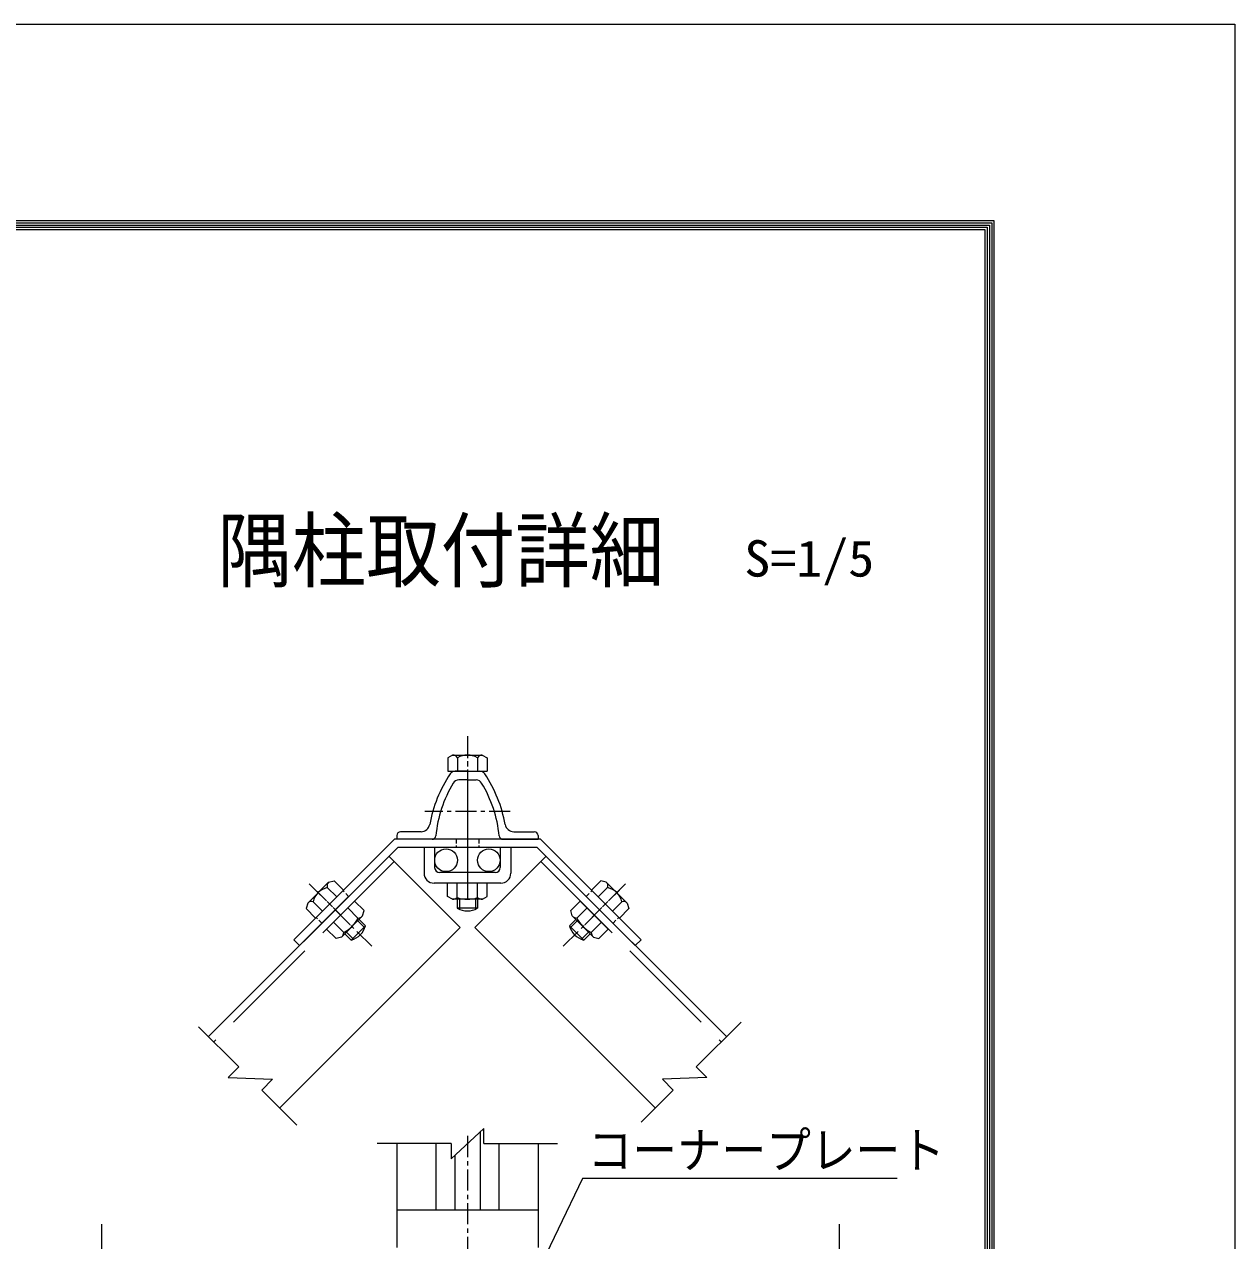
# Model space of a CAD drawing. Units: millimetres, scale not verified, with parts at other scales. Extents: x -4455 to 4455, y -3150 to 3150.
# Drawn here: x 3015 to 4455, y 1704 to 3150 of the extents above; entities that cross this region are included whole.
import ezdxf
from ezdxf.enums import TextEntityAlignment as Align

# ---------------------------------------------------------------- set-up
doc = ezdxf.new("R2010")
doc.units = ezdxf.units.MM
doc.header["$LTSCALE"] = 20
for name, pattern in [('DASHED', [7.5, 6, -1.5]), ('USER1', [2, 1.25, -0.25, 0.25, -0.25]), ('USER3', [0.375, 0.25, -0.125])]:
    doc.linetypes.add(name, pattern=pattern)
doc.layers.add('0-7_7詳細', color=3, linetype='Continuous', lineweight=18)
doc.layers.add('0-E_D-TTL', color=7, linetype='Continuous', lineweight=18)
doc.styles.add('ＭＳ ゴシック', font='')
doc.styles.get('ＭＳ ゴシック').set_extended_font_data('MS Gothic')

msp = doc.modelspace()

# ---------------------------------------------------------------- linework, layer by layer
at = {"layer": '0-7_7詳細', "color": 1, "linetype": 'USER1'}
for p, q in [((3542.35, 2303.84), (3542.35, 2172.22)), ((3542.35, 2302.59), (3542.35, 2160.48)), ((3542.35, 2256.86), (3542.35, 2109.54)), ((3542.35, 2241.77), (3542.35, 2109.54)), ((3593.17, 2214.08), (3491.79, 2214.08)), ((3542.35, 2152.71), (3542.35, 2118.32)), ((3428.51, 2053.88), (3353.52, 2128.86)), ((3656.3, 2053.88), (3731.29, 2128.86)), ((3402.92, 2079.47), (3361.75, 2120.64)), ((3681.89, 2079.47), (3723.06, 2120.64)), ((3681.89, 2079.47), (3723.06, 2120.64)), ((3542.35, 1828.17), (3542.35, 1365.76))]:
    msp.add_line(p, q, dxfattribs=at)
at = {"layer": '0-7_7詳細', "color": 7}
for p, q in [((3524.76, 2281.24), (3518.88, 2277.84)), ((3518.88, 2277.84), (3518.88, 2262.04)), ((3524.76, 2281.24), (3560.04, 2281.24)), ((3530.4, 2277.84), (3530.4, 2262.04)), ((3554.4, 2277.84), (3554.4, 2262.04)), ((3560.04, 2281.24), (3565.92, 2277.84)), ((3565.92, 2277.84), (3565.92, 2262.04)), ((3518.88, 2262.04), (3565.92, 2262.04)), ((3542.4, 2262.04), (3527.96, 2262.04)), ((3542.4, 2262.04), (3556.85, 2262.04)), ((3542.4, 2251.54), (3531.96, 2251.54)), ((3542.4, 2251.54), (3552.85, 2251.54)), ((3458.4, 2185.54), (3458.4, 2181.04)), ((3487.2, 2190.04), (3462.9, 2190.04)), ((3597.61, 2190.04), (3621.9, 2190.04)), ((3626.4, 2185.54), (3626.4, 2181.04)), ((3459.44, 2171.44), (3234.32, 1946.32)), ((3455.46, 2181.04), (3335.98, 2061.56)), ((3459.44, 2171.44), (3342.77, 2054.77)), ((3629.35, 2181.04), (3455.46, 2181.04)), ((3500.25, 2181.04), (3458.4, 2181.04)), ((3625.37, 2171.44), (3459.44, 2171.44)), ((3584.56, 2181.04), (3626.4, 2181.04)), ((3625.37, 2171.44), (3850.49, 1946.32)), ((3625.37, 2171.44), (3742.04, 2054.77)), ((3629.35, 2181.04), (3748.83, 2061.56)), ((3533.69, 2075.98), (3448.83, 2160.83)), ((3551.12, 2075.98), (3635.98, 2160.83)), ((3377.3, 2130.03), (3352.35, 2105.08)), ((3377.3, 2130.03), (3383.86, 2131.79)), ((3383.86, 2131.79), (3395.04, 2120.61)), ((3565.87, 2128.84), (3518.83, 2128.84)), ((3518.83, 2112.97), (3518.83, 2128.84)), ((3530.35, 2111.7), (3530.35, 2128.84)), ((3554.35, 2111.7), (3554.35, 2128.84)), ((3565.87, 2112.97), (3565.87, 2128.84)), ((3700.95, 2131.79), (3689.77, 2120.61)), ((3707.51, 2130.03), (3700.95, 2131.79)), ((3707.51, 2130.03), (3732.45, 2105.08)), ((3395.04, 2120.61), (3361.77, 2087.35)), ((3375.71, 2123.64), (3386.89, 2112.47)), ((3524.59, 2109.64), (3518.83, 2112.97)), ((3560.11, 2109.64), (3565.87, 2112.97)), ((3689.77, 2120.61), (3723.04, 2087.35)), ((3709.09, 2123.64), (3697.92, 2112.47)), ((3358.74, 2106.67), (3369.92, 2095.5)), ((3374.93, 2074.2), (3408.19, 2107.46)), ((3412.16, 2087.19), (3400.04, 2099.31)), ((3560.11, 2109.64), (3524.59, 2109.64)), ((3530.35, 2109.64), (3530.35, 2098.98)), ((3554.35, 2098.98), (3530.35, 2098.98)), ((3554.35, 2109.64), (3554.35, 2098.98)), ((3665.4, 2096.24), (3676.62, 2107.46)), ((3672.65, 2087.19), (3684.77, 2099.31)), ((3709.88, 2074.2), (3676.62, 2107.46)), ((3726.07, 2106.67), (3714.89, 2095.5)), ((3734.21, 2098.53), (3723.04, 2087.35)), ((3732.45, 2105.08), (3734.21, 2098.53)), ((3392.58, 2064.69), (3417.69, 2089.81)), ((3413.62, 2085.74), (3421.16, 2078.2)), ((3671.19, 2085.74), (3663.65, 2078.2)), ((3667.12, 2089.81), (3665.4, 2096.24)), ((3692.23, 2064.69), (3667.12, 2089.81)), ((3533.69, 2075.98), (3319.17, 1861.47)), ((3386.15, 2062.97), (3374.93, 2074.2)), ((3395.19, 2070.22), (3383.07, 2082.34)), ((3396.65, 2068.77), (3404.19, 2061.23)), ((3404.19, 2061.23), (3421.16, 2078.2)), ((3551.12, 2075.98), (3765.64, 1861.47)), ((3680.62, 2061.23), (3663.65, 2078.2)), ((3688.16, 2068.77), (3680.62, 2061.23)), ((3689.62, 2070.22), (3701.74, 2082.34)), ((3698.66, 2062.97), (3709.88, 2074.2)), ((3342.77, 2054.77), (3335.98, 2061.56)), ((3392.58, 2064.69), (3386.15, 2062.97)), ((3692.23, 2064.69), (3698.66, 2062.97)), ((3742.04, 2054.77), (3748.83, 2061.56)), ((3458.35, 1819.16), (3458.35, 1695.42)), ((3626.35, 1819.16), (3626.35, 1695.42)), ((3458.35, 1740.42), (3626.35, 1740.42))]:
    msp.add_line(p, q, dxfattribs=at)
at = {"layer": '0-7_7詳細'}
for p, q in [((3490.75, 2171.44), (3490.75, 2140.84)), ((3503.35, 2171.44), (3490.75, 2171.44)), ((3503.35, 2171.44), (3503.35, 2147.44)), ((3581.35, 2171.44), (3581.35, 2147.44)), ((3593.95, 2171.44), (3581.35, 2171.44)), ((3593.95, 2171.44), (3593.95, 2140.84)), ((3575.35, 2141.44), (3509.35, 2141.44)), ((3581.95, 2128.84), (3502.75, 2128.84)), ((3557.35, 1833.09), (3557.35, 1740.42)), ((3504.85, 1819.16), (3504.85, 1740.42)), ((3579.85, 1819.16), (3579.85, 1740.42)), ((3527.35, 1805.23), (3527.35, 1740.42))]:
    msp.add_line(p, q, dxfattribs=at)
at = {"layer": '0-7_7詳細', "color": 1, "linetype": 'USER3'}
for p, q in [((3528.85, 2181.04), (3528.85, 2171.44)), ((3555.85, 2181.04), (3555.85, 2171.44)), ((3401.1, 2113.1), (3394.31, 2119.89)), ((3683.71, 2113.1), (3690.49, 2119.89)), ((3683.71, 2113.1), (3690.49, 2119.89)), ((3369.28, 2081.28), (3362.49, 2088.07)), ((3715.53, 2081.28), (3722.31, 2088.07)), ((3715.53, 2081.28), (3722.31, 2088.07))]:
    msp.add_line(p, q, dxfattribs=at)
at = {"layer": '0-7_7詳細', "linetype": 'DASHED'}
for p, q in [((3455.2, 2154.47), (3240.68, 1939.96)), ((3629.61, 2154.47), (3844.13, 1939.96))]:
    msp.add_line(p, q, dxfattribs=at)
at = {"layer": '0-7_7詳細', "color": 1}
for p, q in [((3532.75, 2109.64), (3532.75, 2097.77)), ((3551.95, 2109.64), (3551.95, 2097.77)), ((3411.92, 2084.04), (3420.32, 2075.65)), ((3672.89, 2084.04), (3664.49, 2075.65)), ((3398.35, 2070.46), (3406.74, 2062.07)), ((3686.46, 2070.46), (3678.07, 2062.07))]:
    msp.add_line(p, q, dxfattribs=at)
at = {"layer": '0-7_7詳細', "color": 4}
for p, q in [((3270.37, 1910.27), (3222.51, 1958.13)), ((3814.44, 1910.27), (3867.87, 1963.7)), ((3270.37, 1910.27), (3257.64, 1897.54)), ((3814.44, 1910.27), (3827.16, 1897.54)), ((3257.64, 1897.54), (3310.52, 1895.58)), ((3297.79, 1882.85), (3310.52, 1895.58)), ((3827.16, 1897.54), (3774.29, 1895.58)), ((3787.02, 1882.85), (3774.29, 1895.58)), ((3297.79, 1882.85), (3339.63, 1841.01)), ((3787.02, 1882.85), (3748.87, 1844.7)), ((3522.96, 1801.16), (3561.73, 1837.16)), ((3561.73, 1819.16), (3561.73, 1837.16)), ((3522.96, 1819.16), (3435.15, 1819.16)), ((3522.96, 1819.16), (3522.96, 1801.16)), ((3561.73, 1819.16), (3649.54, 1819.16)), ((3107.6, 1675.92), (3107.6, 1723.44)), ((3984.95, 1675.92), (3984.95, 1723.44))]:
    msp.add_line(p, q, dxfattribs=at)
at = {"layer": '0-7_7詳細', "color": 7}
for points in [[(3352.35, 2105.08), (3350.6, 2098.53), (3361.77, 2087.35)], [(3417.69, 2089.81), (3419.41, 2096.24), (3408.19, 2107.46)], [(4053.45, 1777.72), (3679.32, 1777.72), (3621.51, 1657.23)]]:
    msp.add_lwpolyline(points, dxfattribs=at)
at = {"layer": '0-7_7詳細'}
for centre in [(3516.9, 2156.07), (3567.8, 2156.07)]:
    msp.add_circle(centre, 13.5, dxfattribs=at)
at = {"layer": '0-7_7詳細', "color": 7}
for centre, radius, start, end in [((3525.07, 2275.36), 5.88, 24.94299, 92.968), ((3542.4, 2258.33), 22.91, 58.40741, 121.59259), ((3559.74, 2275.36), 5.88, 87.032, 155.05701), ((3654.02, 2170.51), 159, 146.31318, 169.79517), ((3527.96, 2254.54), 7.5, 90, 146.31318), ((3556.85, 2254.54), 7.5, 33.68682, 90), ((3430.79, 2170.51), 159, 10.20483, 33.68682), ((3654.02, 2170.51), 150, 148.94488, 174.41738), ((3531.96, 2244.04), 7.5, 90, 149.11884), ((3552.85, 2244.04), 7.5, 30.88116, 90), ((3430.79, 2170.51), 150, 5.58262, 31.05512), ((3462.9, 2185.54), 4.5, 90, 180), ((3487.2, 2200.54), 10.5, 270, 349.79517), ((3500.25, 2185.54), 4.5, 270, 354.41738), ((3584.56, 2185.54), 4.5, 185.58262, 270), ((3597.61, 2200.54), 10.5, 190.20483, 270), ((3621.9, 2185.54), 4.5, 0, 90), ((3381.24, 2125.66), 5.88, 132.032, 200.05701), ((3703.57, 2125.66), 5.88, 339.94299, 47.968), ((3381.03, 2101.36), 22.91, 103.40741, 166.59259), ((3703.78, 2101.36), 22.91, 13.40741, 76.59259), ((3356.73, 2101.14), 5.88, 69.94299, 137.968), ((3524.59, 2118.73), 9.09, 270, 309.3382), ((3542.35, 2145.64), 36, 250.52878, 289.47122), ((3542.35, 2119.76), 24, 240, 300), ((3560.11, 2118.73), 9.09, 230.6618, 270), ((3728.08, 2101.14), 5.88, 42.032, 110.05701), ((3379.68, 2102.71), 36, 295.52878, 334.47122), ((3411.27, 2096.24), 9.09, 275.6618, 315), ((3673.54, 2096.24), 9.09, 225, 264.3382), ((3705.13, 2102.71), 36, 205.52878, 244.47122), ((3386.15, 2071.12), 9.09, 315, 354.3382), ((3397.97, 2084.41), 24, 285, 345), ((3686.83, 2084.41), 24, 195, 255), ((3698.66, 2071.12), 9.09, 185.6618, 225)]:
    msp.add_arc(centre, radius, start, end, dxfattribs=at)
at = {"layer": '0-7_7詳細'}
for centre, radius, start, end in [((3509.35, 2147.44), 6, 180, 270), ((3575.35, 2147.44), 6, 270, 0), ((3502.75, 2140.84), 12, 180, 270), ((3581.95, 2140.84), 12, 270, 0)]:
    msp.add_arc(centre, radius, start, end, dxfattribs=at)
at = {"layer": '0-E_D-TTL', "color": 2}
msp.add_lwpolyline([(-4454.77, 3150.21), (4454.93, 3150.21), (4454.93, -3150.21), (-4454.77, -3150.21)], close=True, dxfattribs=at)
at = {"layer": '0-E_D-TTL'}
for points in [[(-4168.38, 2916.86), (4168.55, 2916.86), (4168.55, -2916.87), (-4168.38, -2916.87)], [(-4165.73, 2914.21), (4165.9, 2914.21), (4165.9, -2914.21), (-4165.73, -2914.21)], [(-4163.08, 2911.56), (4163.25, 2911.56), (4163.25, -2911.56), (-4163.08, -2911.56)], [(-4160.43, 2908.91), (4160.59, 2908.91), (4160.59, -2908.91), (-4160.43, -2908.91)], [(-4157.78, 2906.26), (4157.94, 2906.26), (4157.94, -2906.26), (-4157.78, -2906.26)]]:
    msp.add_lwpolyline(points, close=True, dxfattribs=at)

# ---------------------------------------------------------------- texts
at = {"layer": '0-7_7詳細', "color": 7, "style": 'ＭＳ ゴシック', "width": 0.9}
msp.add_text('隅柱取付詳細', height=72.14, dxfattribs=at).set_placement((3244.93, 2466.74), align=Align.BOTTOM_LEFT)
at = {"layer": '0-7_7詳細', "style": 'ＭＳ ゴシック'}
for s, width, p in [('S=1/5', 1.05, (3871.71, 2480.44)), ('コーナープレート', 0.9, (3685.37, 1776.83))]:
    msp.add_text(s, height=43.26, dxfattribs=dict(at, width=width)).set_placement(p, align=Align.BOTTOM_LEFT)

doc.saveas('drawing.dxf')
